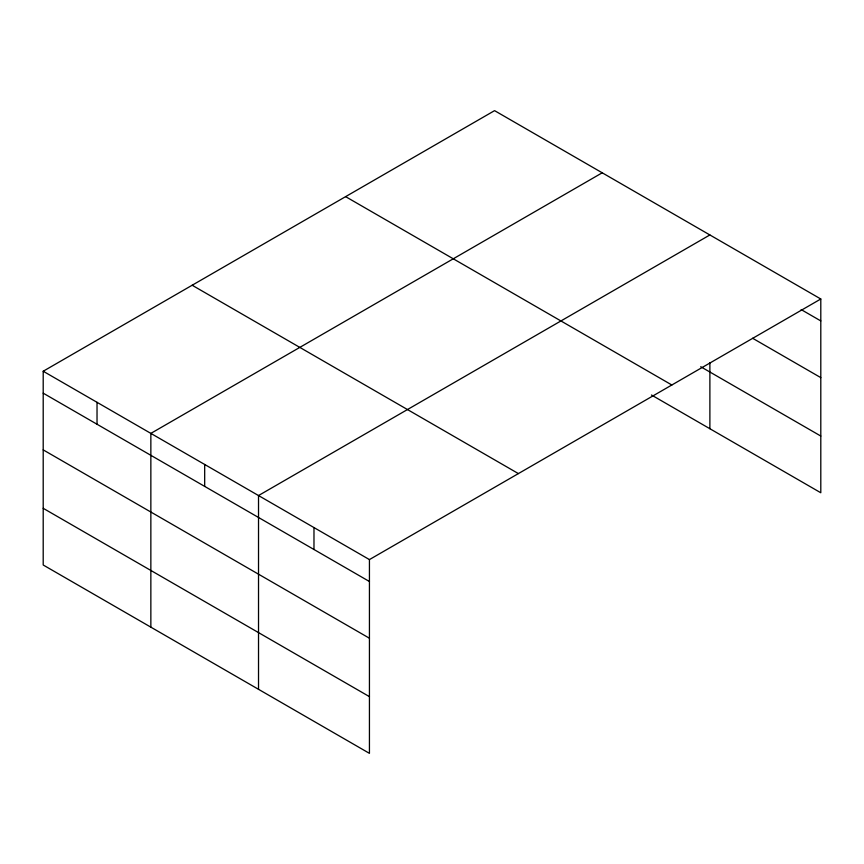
<?xml version="1.0" encoding="UTF-8"?>
<svg xmlns="http://www.w3.org/2000/svg" width="864" height="864" viewBox="0 0 864 864"><rect width="100%" height="100%" fill="white"/><g stroke="black" fill="none" stroke-linecap="round" stroke-linejoin="round"><path stroke-width="1.3" d="M820.8 298.998L494.564 110.646L43.2 371.239L43.2 565.002L369.436 753.354L369.436 559.591L820.8 298.998L820.8 492.761L651.467 394.999M602.219 172.8L150.854 433.393L150.854 627.156M709.884 234.954L258.52 495.547L258.52 689.321M801.155 309.582L820.8 320.922M752.63 338.267L820.8 377.633M700.715 366.725L820.8 436.05M345.611 196.636L671.846 384.988M192.154 285.239L518.389 473.591M43.2 371.239L369.436 559.591M43.2 393.163L369.436 581.515M43.2 449.874L369.436 638.226M43.2 508.302L369.436 696.643M709.884 362.718L709.884 428.728M313.978 527.569L313.978 549.493M204.682 464.476L204.682 486.4M97.027 402.311L97.027 424.246"/></g></svg>
